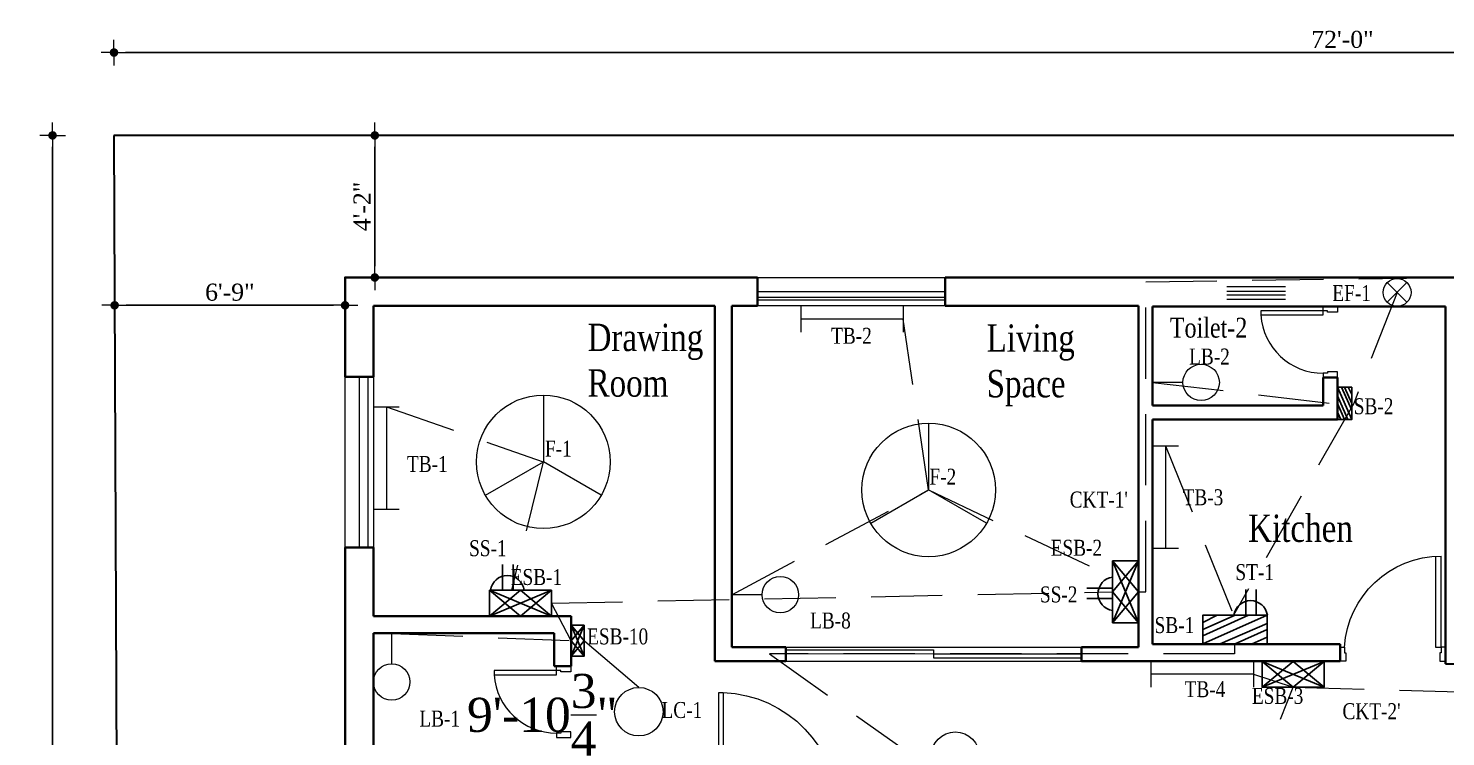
# Model space of a CAD drawing. Header units: inches. Extents: x -13742749 to 88736, y -40897 to 32194776.
# Drawn here: x -13742748.7 to -13742250.3, y 32194527.3 to 32194776.5 of the extents above; entities that cross this region are included whole.
import ezdxf

# ---------------------------------------------------------------- set-up
doc = ezdxf.new("R2010")
doc.units = ezdxf.units.IN
doc.header["$LTSCALE"] = 10
doc.header["$MEASUREMENT"] = 0
doc.linetypes.add('ACAD_ISO04W100', pattern=[30, 24, -3, 0, -3])
doc.linetypes.add('HIDDEN', pattern=[0.375, 0.25, -0.125])
doc.layers.get('0').update_dxf_attribs({"color": 123})
for name, color, linetype, lineweight in [('Column', 7, 'Continuous', 35), ('Conduit (Mine)', 230, 'HIDDEN', 13), ('Conduit Generator (mine)', 134, 'HIDDEN', 13), ('DIM', 4, 'Continuous', 0), ('DIMENSION_MY', 7, 'Continuous', 13), ('DOOR', 41, 'Continuous', 9), ('Fan (mine)', 210, 'Continuous', 13), ('Light (mine)', 80, 'Continuous', 13), ('Text_My', 7, 'Continuous', 13), ('Text_SUBD', 7, 'Continuous', 13), ('Wall', 7, 'Continuous', 35), ('WIN', 4, 'Continuous', 13), ('WIN-1', 8, 'Continuous', 13), ('WIN1', 8, 'Continuous', 9)]:
    doc.layers.add(name, color=color, linetype=linetype, lineweight=lineweight)
doc.layers.add('Site', color=7, linetype='ACAD_ISO04W100', lineweight=30, true_color=0x004961)
doc.layers.add('Switchboard and Socket (mine)', color=41, linetype='Continuous')
doc.layers.get('0').off()
doc.styles.get("Standard").update_dxf_attribs({"font": 'times.ttf', "width": 0.8})
doc.styles.add('STYLE3', font='times.ttf')
doc.dimstyles.new('1_8', dxfattribs={"dimtxt": 6, "dimasz": 4, "dimexe": 0.18, "dimexo": 0.0625, "dimgap": 0.125, "dimtad": 0, "dimdec": 4, "dimrnd": 0.125, "dimzin": 3, "dimdsep": 46, "dimlunit": 4, "dimtxsty": 'STYLE3', "dimblk": 'D', "dimcen": 4, "dimse1": 1, "dimse2": 1, "dimclrt": 7, "dimadec": 0, "dimazin": 0, "dimtfac": 1, "dimtdec": 4, "dimtix": 1, "dimtmove": 0, "dimatfit": 3, "dimldrblk": 'OPEN90', "dimfxl": 1, "dimtvp": 0.75, "dimtolj": 1, "dimtzin": 0, "dimarcsym": 0})
doc.dimstyles.new('Copy 1_8', dxfattribs={"dimtxt": 12, "dimasz": 4, "dimexe": 0.18, "dimexo": 0.0625, "dimgap": 0.125, "dimtad": 0, "dimdec": 4, "dimrnd": 0.125, "dimzin": 3, "dimdsep": 46, "dimlunit": 4, "dimtxsty": 'STYLE3', "dimblk": 'ARCHTICK', "dimcen": 4, "dimse1": 1, "dimse2": 1, "dimclrt": 7, "dimadec": 0, "dimazin": 0, "dimtfac": 1, "dimtdec": 4, "dimtix": 1, "dimtmove": 0, "dimatfit": 3, "dimldrblk": 'OPEN90', "dimfxl": 1, "dimtvp": 0.75, "dimtolj": 1, "dimtzin": 0, "dimarcsym": 0})

# ---------------------------------------------------------------- blocks, each defined once
blk = doc.blocks.new('D')
at = {"layer": 'DIM'}
for q in [(-1.125, 0), (0, 1.125), (1.125, 0), (0, -1.125)]:
    blk.add_line((0, 0), q, dxfattribs=at)
at = {"layer": 'DIM', "color": 6, "const_width": 0.375}
blk.add_lwpolyline([(-0.1875, 0, 1), (0.1875, 0, 1)], format="xyb", close=True, dxfattribs=at)
blk = doc.blocks.new('*D371')
at = {"layer": 'DIM', "color": 0, "linetype": 'ByBlock', "lineweight": -2}
blk.add_line((-13742714.58, 32194767.96), (-13741858.58, 32194767.96), dxfattribs=at)
at = {"layer": 'DIM', "color": 0, "linetype": 'ByBlock', "lineweight": -2, "xscale": 4, "yscale": 4, "zscale": 4, "rotation": 180}
blk.add_blockref('D', (-13742718.58, 32194767.96), dxfattribs=at)
at = {"layer": 'DIM', "color": 0, "linetype": 'ByBlock', "lineweight": -2, "xscale": 4, "yscale": 4, "zscale": 4}
blk.add_blockref('D', (-13741854.58, 32194767.96), dxfattribs=at)
at = {"layer": 'DIM', "color": 7, "linetype": 'ByBlock', "insert": (-13742286.58, 32194772.55), "char_height": 6, "attachment_point": 5, "style": 'STYLE3'}
blk.add_mtext('\\A1;72\'-0"', dxfattribs=at)
blk = doc.blocks.new('_Open90')
at = {"layer": 'DIM', "color": 0, "lineweight": -2}
for p, q in [((0, 0), (-1, 0)), ((-0.5, 0.5), (0, 0)), ((0, 0), (-0.5, -0.5))]:
    blk.add_line(p, q, dxfattribs=at)
blk = doc.blocks.new('*D373')
at = {"layer": 'DIM', "color": 0, "linetype": 'ByBlock', "lineweight": -2}
blk.add_line((-13742740.19, 32194142.81), (-13742740.19, 32194734.81), dxfattribs=at)
at = {"layer": 'DIM', "color": 0, "linetype": 'ByBlock', "lineweight": -2, "xscale": 4, "yscale": 4, "zscale": 4}
for p, rotation in [((-13742740.19, 32194738.81), 90), ((-13742740.19, 32194138.81), 270)]:
    blk.add_blockref('D', p, dxfattribs=dict(at, rotation=rotation))
at = {"layer": 'DIM', "color": 7, "linetype": 'ByBlock', "insert": (-13742744.76, 32194438.81), "char_height": 6, "attachment_point": 5, "rotation": 90, "style": 'STYLE3'}
blk.add_mtext('\\A1;50\'-0"', dxfattribs=at)
blk = doc.blocks.new('D-S')
at = {"layer": 'DOOR', "linetype": 'Continuous'}
for p, q in [((1.5, 5), (1.5, 37)), ((3.5, 36.93), (3.5, 5)), ((3.5, 5), (1.5, 5))]:
    blk.add_line(p, q, dxfattribs=at)
at = {"layer": 'DOOR'}
for points in [[(2, 3), (2, 0), (0, 0), (0, 5), (1.5, 5), (1.5, 3)], [(35, 3), (35, 0), (37, 0), (37, 5), (35.5, 5), (35.5, 3)]]:
    blk.add_lwpolyline(points, close=True, dxfattribs=at)
blk.add_arc((1.46, 2.89), 34.11, 3.5436, 89.9278, dxfattribs=at)
blk = doc.blocks.new('D-25')
for points in [[(5, 25), (0, 25), (0, 23), (3.5, 23), (3.5, 23.5), (5, 23.5)], [(5, 0), (0, 0), (0, 2), (3.5, 2), (3.5, 1.5), (5, 1.5)], [(26.95, 1.5), (26.95, 3), (5, 3), (5, 1.5)]]:
    blk.add_lwpolyline(points, close=True)
blk.add_arc((5, 1.5), 22, 3.9096, 90)
blk = doc.blocks.new('D-45')
for points in [[(-1.5, 46.97), (-3, 46.97), (-3, 5), (-1.5, 5)], [(-45, 5), (-45, 0), (-43, 0), (-43, 3.5), (-43.5, 3.5), (-43.5, 5)], [(0, 5), (0, 0), (-2, 0), (-2, 3.5), (-1.5, 3.5), (-1.5, 5)]]:
    blk.add_lwpolyline(points, close=True)
blk.add_arc((-1.5, 5), 42, 92.0467, 180)
blk = doc.blocks.new('*D383')
at = {"layer": 'DIM', "color": 0, "linetype": 'ByBlock', "lineweight": -2}
blk.add_line((-13742626.86, 32194692.83), (-13742626.86, 32194734.81), dxfattribs=at)
at = {"layer": 'DIM', "color": 0, "linetype": 'ByBlock', "lineweight": -2, "xscale": 4, "yscale": 4, "zscale": 4}
for p, rotation in [((-13742626.86, 32194738.81), 90), ((-13742626.86, 32194688.83), 270)]:
    blk.add_blockref('D', p, dxfattribs=dict(at, rotation=rotation))
at = {"layer": 'DIM', "color": 7, "linetype": 'ByBlock', "insert": (-13742631.36, 32194713.82), "char_height": 6, "attachment_point": 5, "rotation": 90, "style": 'STYLE3'}
blk.add_mtext('\\A1;4\'-2"', dxfattribs=at)
blk = doc.blocks.new('*D384')
at = {"layer": 'DIM', "color": 0, "linetype": 'ByBlock', "lineweight": -2}
blk.add_line((-13742641.33, 32194679.04), (-13742714.35, 32194679.04), dxfattribs=at)
at = {"layer": 'DIM', "color": 0, "linetype": 'ByBlock', "lineweight": -2, "xscale": 4, "yscale": 4, "zscale": 4, "rotation": 180}
blk.add_blockref('D', (-13742718.35, 32194679.04), dxfattribs=at)
at = {"layer": 'DIM', "color": 0, "linetype": 'ByBlock', "lineweight": -2, "xscale": 4, "yscale": 4, "zscale": 4}
blk.add_blockref('D', (-13742637.33, 32194679.04), dxfattribs=at)
at = {"layer": 'DIM', "color": 7, "linetype": 'ByBlock', "insert": (-13742677.84, 32194683.63), "char_height": 6, "attachment_point": 5, "style": 'STYLE3'}
blk.add_mtext('\\A1;6\'-9"', dxfattribs=at)
blk = doc.blocks.new('Tube Light')
at = {"layer": 'Light (mine)', "linetype": 'Continuous'}
for p, q in [((-36, 4.54), (-36, -4.54)), ((0, 0), (-36, 0)), ((0, 4.54), (0, -4.54))]:
    blk.add_line(p, q, dxfattribs=at)
blk = doc.blocks.new('Bulb')
at = {"layer": 'Light (mine)', "linetype": 'Continuous'}
blk.add_line((-9.96, -5.31), (-20.64, -5.31), dxfattribs=at)
blk.add_circle((-3.57, -5.31), 6.4, dxfattribs=at)
blk = doc.blocks.new('Ceiling light')
at = {"layer": 'Light (mine)', "linetype": 'ByBlock'}
blk.add_circle((0, 8.53), 8.53, dxfattribs=at)
blk = doc.blocks.new('Ceiling Fan Small')
at = {"layer": 'Fan (mine)', "linetype": 'ByBlock', "ltscale": 10}
for p in [(7040.4, -35394.14), (7020.04, -35429.39), (7060.75, -35429.39)]:
    blk.add_line(p, (7040.4, -35417.64), dxfattribs=at)
blk.add_circle((7040.4, -35417.64), 23.5, dxfattribs=at)
blk.add_circle((7040.4, -35417.64), 23.5, dxfattribs=at)
blk.add_circle((7040.4, -35417.64), 23.5, dxfattribs=at)
blk = doc.blocks.new('Exhaust_Fan_new')
at = {"layer": 'Fan (mine)', "linetype": 'ByBlock', "ltscale": 10}
for p, q in [((-3.46, 3.46), (3.46, -3.46)), ((3.46, 3.46), (-3.46, -3.46))]:
    blk.add_line(p, q, dxfattribs=at)
blk.add_circle((0, 0), 4.9, dxfattribs=at)
blk = doc.blocks.new('switch board')
at = {"layer": 'Switchboard and Socket (mine)', "linetype": 'Continuous'}
for p, q in [((-16.63, -10.09), (6.09, 0)), ((-16.63, -5.05), (-5.27, 0)), ((-16.63, -7.26), (0, 0)), ((-16.63, -2.38), (-11.29, 0)), ((-10.02, -10.09), (6.09, -2.84)), ((-5.27, -10.09), (6.09, -5.05)), ((0.97, -10.09), (6.09, -7.56))]:
    blk.add_line(p, q, dxfattribs=at)
blk.add_lwpolyline([(-16.63, 0), (6.09, 0), (6.09, -10.09), (-16.63, -10.09)], close=True, dxfattribs=at)
blk = doc.blocks.new('2 Pin')
at = {"layer": 'Switchboard and Socket (mine)', "linetype": 'Continuous', "ltscale": 10}
for p, q in [((-7.33, 0), (-7.33, 18.1)), ((0, 0), (0, 18.2)), ((-15.79, 0), (7.81, 0))]:
    blk.add_line(p, q, dxfattribs=at)
blk.add_arc((-3.99, -1.56), 11.9, 7.53177, 172.46823, dxfattribs=at)
blk = doc.blocks.new('Emergency')
at = {"layer": 'Switchboard and Socket (mine)', "linetype": 'Continuous', "ltscale": 10}
for p, q in [((-10.9, 0), (0, 9.07)), ((0, 0), (-10.9, 9.07)), ((-10.9, 0), (10.9, 9.07)), ((10.9, 0), (-10.9, 9.07)), ((0, 9.07), (10.9, 0)), ((10.9, 9.07), (0, 0))]:
    blk.add_line(p, q, dxfattribs=at)
blk.add_lwpolyline([(-10.9, 9.07), (10.9, 9.07), (10.9, 0), (-10.9, 0)], close=True, dxfattribs=at)
blk = doc.blocks.new('_ArchTick')
at = {"color": 0, "linetype": 'ByBlock', "const_width": 0.15}
blk.add_lwpolyline([(-0.5, -0.5), (0.5, 0.5)], dxfattribs=at)
blk = doc.blocks.new('*D370')
at = {"layer": 'DIMENSION_MY', "color": 0, "linetype": 'ByBlock', "lineweight": -2, "ltscale": 10}
blk.add_line((-13742627.33, 32194513.68), (-13742508.59, 32194513.68), dxfattribs=at)
at = {"layer": 'DIMENSION_MY', "color": 0, "linetype": 'ByBlock', "lineweight": -2, "ltscale": 10, "xscale": 4, "yscale": 4, "zscale": 4, "rotation": 180}
blk.add_blockref('_ArchTick', (-13742627.33, 32194513.68), dxfattribs=at)
at = {"layer": 'DIMENSION_MY', "color": 0, "linetype": 'ByBlock', "lineweight": -2, "ltscale": 10, "xscale": 4, "yscale": 4, "zscale": 4}
blk.add_blockref('_ArchTick', (-13742508.59, 32194513.68), dxfattribs=at)
at = {"layer": 'DIMENSION_MY', "color": 7, "linetype": 'ByBlock', "ltscale": 10, "insert": (-13742567.96, 32194534.98), "char_height": 12, "attachment_point": 5, "style": 'STYLE3'}
blk.add_mtext('\\A1;9\'-10{\\H1.000000x;\\S3/4;}"', dxfattribs=at)

msp = doc.modelspace()

# ---------------------------------------------------------------- linework, layer by layer
at = {"layer": 'Column', "linetype": 'ByBlock'}
for points in [[(-13742617.32836, 32194688.83467), (-13742617.32836, 32194688.83467), (-13742637.32836, 32194688.83467), (-13742637.32836, 32194678.83467)], [(-13742401.32836, 32194688.83467), (-13742421.32836, 32194688.83467)], [(-13742627.32836, 32194678.83467), (-13742617.32836, 32194678.83467)], [(-13742421.32836, 32194678.83467), (-13742401.32836, 32194678.83467)]]:
    msp.add_lwpolyline(points, dxfattribs=at)
at = {"layer": 'Conduit (Mine)', "linetype": 'HIDDEN', "ltscale": 10}
for p, q in [((-13742267.341, 32194683.56395), (-13742282.59533, 32194644.51679)), ((-13742353.32836, 32194651.90811), (-13742282.59533, 32194643.66668)), ((-13742282.59533, 32194644.51679), (-13742324.87209, 32194570.03805)), ((-13742348.78664, 32194629.60381), (-13742324.87209, 32194570.03805)), ((-13742324.4833, 32194556.40927), (-13742488.02897, 32194556.40927)), ((-13742488.02897, 32194556.40927), (-13742340.57929, 32194451.41489)), ((-13742324.4833, 32194559.83468), (-13742324.4833, 32194556.40927))]:
    msp.add_line(p, q, dxfattribs=at)
at = {"layer": 'Conduit Generator (mine)', "linetype": 'HIDDEN', "ltscale": 10}
for p, q in [((-13742355.76741, 32194687.33706), (-13742248.13224, 32194688.83455)), ((-13742355.76741, 32194578.22388), (-13742355.76741, 32194687.33706)), ((-13742432.10935, 32194614.09519), (-13742441.0868, 32194674.15552)), ((-13742622.78713, 32194643.36268), (-13742567.5966, 32194623.96722)), ((-13742567.5966, 32194623.96722), (-13742578.84059, 32194578.80801)), ((-13742501.32836, 32194577.22532), (-13742432.10935, 32194614.09519)), ((-13742432.10935, 32194614.09519), (-13742367.40228, 32194583.45508)), ((-13742564.76677, 32194574.27105), (-13742367.40228, 32194578.22388)), ((-13742358.32836, 32194578.22388), (-13742358.32836, 32194578.22388)), ((-13742358.32836, 32194578.22388), (-13742355.76741, 32194578.22388)), ((-13742557.82406, 32194561.04007), (-13742564.76677, 32194574.27105)), ((-13742620.92998, 32194563.61284), (-13742557.82406, 32194561.04007)), ((-13742533.99995, 32194544.58889), (-13742553.2871, 32194561.04007)), ((-13742317.90027, 32194549.2933), (-13742303.9478, 32194544.64938)), ((-13742322.19839, 32194498.53433), (-13742303.9478, 32194544.64938)), ((-13742303.9478, 32194544.64938), (-13742227.0308, 32194542.52438))]:
    msp.add_line(p, q, dxfattribs=at)
at = {"layer": 'Site', "linetype": 'ByBlock', "ltscale": 3}
for p, q in [((-13742718.58349, 32194738.80979), (-13742716.27099, 32194138.81128)), ((-13741854.58349, 32194738.80683), (-13742718.58349, 32194738.80979))]:
    msp.add_line(p, q, dxfattribs=at)
at = {"layer": 'Wall', "linetype": 'ByBlock'}
for p, q in [((-13742602.32836, 32194688.83467), (-13742617.32836, 32194688.83467)), ((-13742492.32836, 32194688.83467), (-13742530.32836, 32194688.83467)), ((-13742492.32836, 32194688.83467), (-13742492.32836, 32194678.83467)), ((-13742421.32836, 32194688.83467), (-13742426.32836, 32194688.83467)), ((-13742426.32836, 32194688.83467), (-13742426.32836, 32194678.83467)), ((-13742401.32836, 32194688.83467), (-13742370.32836, 32194688.83413)), ((-13742333.32836, 32194688.83467), (-13742333.32836, 32194688.83467)), ((-13742637.32836, 32194678.83522), (-13742637.32836, 32194653.83522)), ((-13742627.32836, 32194653.83522), (-13742627.32836, 32194678.83522)), ((-13742602.32836, 32194678.83467), (-13742617.32836, 32194678.83467)), ((-13742507.32836, 32194678.83467), (-13742530.32836, 32194678.83467)), ((-13742507.32836, 32194553.83468), (-13742507.32836, 32194678.83467)), ((-13742501.32836, 32194558.83468), (-13742501.32836, 32194678.83467)), ((-13742421.32836, 32194678.83467), (-13742426.32836, 32194678.83467)), ((-13742358.32836, 32194678.83467), (-13742401.32836, 32194678.83467)), ((-13742358.32836, 32194558.83468), (-13742358.32836, 32194678.83467)), ((-13742353.32836, 32194643.83468), (-13742353.32836, 32194678.66377)), ((-13742637.32836, 32194653.83522), (-13742627.32836, 32194653.83522)), ((-13742293.32836, 32194643.83468), (-13742353.32836, 32194643.83468)), ((-13742288.32836, 32194638.83468), (-13742353.32836, 32194638.83468)), ((-13742353.32836, 32194563.83468), (-13742353.32836, 32194638.83468)), ((-13742637.32836, 32194593.83522), (-13742627.32836, 32194593.83522)), ((-13742250.32836, 32194553.83468), (-13742250.32836, 32194586.83468)), ((-13742482.32836, 32194553.83468), (-13742482.32836, 32194558.83468)), ((-13742358.32836, 32194558.83468), (-13742378.32836, 32194558.83468)), ((-13742378.32836, 32194553.83468), (-13742378.32836, 32194558.83468)), ((-13742482.32836, 32194553.83468), (-13742507.32836, 32194553.83468)), ((-13742329.32836, 32194553.83468), (-13742378.32836, 32194553.83468))]:
    msp.add_line(p, q, dxfattribs=at)
at = {"layer": 'Wall', "linetype": 'ByBlock', "ltscale": 10}
for p, q in [((-13742602.32836, 32194688.83467), (-13742530.32836, 32194688.83467)), ((-13742370.32836, 32194688.83413), (-13742209.32836, 32194688.83468)), ((-13742602.32836, 32194678.83467), (-13742530.32836, 32194678.83467)), ((-13742492.32836, 32194678.83467), (-13742501.32836, 32194678.83467)), ((-13742353.32836, 32194678.66377), (-13742250.32836, 32194678.66377)), ((-13742250.32836, 32194586.83468), (-13742250.32836, 32194678.66377)), ((-13742293.32836, 32194653.64503), (-13742293.32836, 32194643.83468)), ((-13742288.32836, 32194653.64503), (-13742293.32836, 32194653.64503)), ((-13742288.32836, 32194638.83468), (-13742288.32836, 32194653.64503)), ((-13742637.32836, 32194505.82298), (-13742637.32836, 32194593.83522)), ((-13742627.32836, 32194569.73408), (-13742627.32836, 32194593.83522)), ((-13742627.32836, 32194569.73408), (-13742563.82406, 32194569.73408)), ((-13742563.82406, 32194569.73408), (-13742557.82406, 32194569.73408)), ((-13742557.82406, 32194563.73408), (-13742557.82406, 32194569.73408)), ((-13742627.32836, 32194505.82298), (-13742627.32836, 32194563.73408)), ((-13742627.32836, 32194563.73408), (-13742563.82406, 32194563.73408)), ((-13742563.82406, 32194563.73408), (-13742563.82406, 32194552.04894)), ((-13742557.82406, 32194563.73408), (-13742557.82406, 32194552.04894)), ((-13742353.32836, 32194563.83468), (-13742353.32836, 32194559.83468)), ((-13742482.32836, 32194558.83468), (-13742501.32836, 32194558.83468)), ((-13742329.32836, 32194559.83468), (-13742353.32836, 32194559.83468)), ((-13742329.32836, 32194559.83468), (-13742287.32836, 32194559.83468)), ((-13742287.32836, 32194559.83468), (-13742287.32836, 32194553.83468)), ((-13742557.97786, 32194552.04894), (-13742563.82406, 32194552.04894)), ((-13742329.32836, 32194553.83468), (-13742287.32836, 32194553.83468)), ((-13742250.32836, 32194553.83468), (-13742250.32836, 32194552.86991)), ((-13742250.32836, 32194552.86991), (-13742243.61951, 32194552.83468))]:
    msp.add_line(p, q, dxfattribs=at)
at = {"layer": 'WIN', "linetype": 'ByBlock'}
for p, q in [((-13742426.32836, 32194681.83467), (-13742492.32836, 32194681.83467)), ((-13742426.32836, 32194680.83467), (-13742492.32836, 32194680.83467)), ((-13742629.32836, 32194653.83522), (-13742629.32836, 32194593.83522))]:
    msp.add_line(p, q, dxfattribs=at)
at = {"layer": 'WIN', "linetype": 'ByBlock', "ltscale": 10}
for p, q in [((-13742327.21367, 32194684.06554), (-13742306.54858, 32194684.06554)), ((-13742327.21367, 32194682.77293), (-13742306.54858, 32194682.77293)), ((-13742482.3284, 32194557.78855), (-13742430.3284, 32194557.78855)), ((-13742430.3284, 32194556.46916), (-13742482.3284, 32194556.33464)), ((-13742430.3284, 32194557.78855), (-13742430.3284, 32194556.46916)), ((-13742430.3284, 32194556.46916), (-13742430.3284, 32194555.00895)), ((-13742378.3284, 32194556.33464), (-13742430.3284, 32194556.33464)), ((-13742430.3284, 32194555.00895), (-13742378.3284, 32194555.00895))]:
    msp.add_line(p, q, dxfattribs=at)
at = {"layer": 'WIN-1', "linetype": 'ByBlock'}
for p, q in [((-13742492.32836, 32194688.83467), (-13742426.32836, 32194688.83467)), ((-13742426.32836, 32194683.83467), (-13742492.32836, 32194683.83467)), ((-13742426.32836, 32194678.83467), (-13742492.32836, 32194678.83467)), ((-13742637.32836, 32194593.83522), (-13742637.32836, 32194653.83522)), ((-13742632.32836, 32194653.83522), (-13742632.32836, 32194593.83522)), ((-13742627.32836, 32194653.83522), (-13742627.32836, 32194593.83522))]:
    msp.add_line(p, q, dxfattribs=at)
at = {"layer": 'WIN-1', "linetype": 'ByBlock', "ltscale": 10}
for p, q in [((-13742327.21367, 32194685.6384), (-13742306.54858, 32194685.6384)), ((-13742327.21367, 32194681.25214), (-13742306.54858, 32194681.25214))]:
    msp.add_line(p, q, dxfattribs=at)
at = {"layer": 'WIN1', "linetype": 'ByBlock', "ltscale": 10}
for p, q in [((-13742482.3284, 32194558.83464), (-13742378.3284, 32194558.83464)), ((-13742482.3284, 32194553.83464), (-13742378.3284, 32194553.83464))]:
    msp.add_line(p, q, dxfattribs=at)

# ---------------------------------------------------------------- block references
at = {"layer": 'DOOR', "linetype": 'ByBlock', "rotation": 180}
for p in [(-13742288.32836, 32194678.64503), (-13742557.97786, 32194552.04894)]:
    msp.add_blockref('D-25', p, dxfattribs=at)
at = {"layer": 'DOOR', "linetype": 'ByBlock', "xscale": -1}
for name, p in [('D-S', (-13742250.32836, 32194553.83468)), ('D-45', (-13742507.32836, 32194495.82298))]:
    msp.add_blockref(name, p, dxfattribs=at)
at = {"layer": 'Fan (mine)', "linetype": 'ByBlock'}
for name, p in [('Exhaust_Fan_new', (-13742267.341, 32194683.56395)), ('Tube Light', (-13742441.0868, 32194674.15552)), ('Ceiling Fan Small', (-13749607.9928, 32230041.6096)), ('Ceiling Fan Small', (-13749472.50556, 32230031.73757)), ('Tube Light', (-13742317.90027, 32194549.2933))]:
    msp.add_blockref(name, p, dxfattribs=at)
at = {"layer": 'Fan (mine)', "linetype": 'ByBlock', "rotation": 90}
for p in [(-13742622.78713, 32194643.36268), (-13742348.78664, 32194629.60381)]:
    msp.add_blockref('Tube Light', p, dxfattribs=at)
at = {"layer": 'Switchboard and Socket (mine)', "linetype": 'ByBlock'}
for name, p in [('Bulb', (-13742332.69064, 32194657.22059)), ('Bulb', (-13742480.69057, 32194582.53779)), ('Emergency', (-13742575.66667, 32194569.73408)), ('Emergency', (-13742303.9478, 32194544.64938)), ('Ceiling light', (-13742533.99995, 32194527.53253)), ('Ceiling light', (-13742422.74203, 32194511.87632))]:
    msp.add_blockref(name, p, dxfattribs=at)
at = {"layer": 'Switchboard and Socket (mine)', "linetype": 'ByBlock', "xscale": 0.5, "yscale": 0.5, "zscale": 0.5, "rotation": 90}
for name, p in [('switch board', (-13742288.32848, 32194647.1519)), ('2 Pin', (-13742367.40228, 32194579.54987)), ('Emergency', (-13742553.2871, 32194561.04007))]:
    msp.add_blockref(name, p, dxfattribs=at)
at = {"layer": 'Switchboard and Socket (mine)', "linetype": 'ByBlock', "xscale": 0.5, "yscale": 0.5, "zscale": 0.5}
for p in [(-13742578.23808, 32194578.80801), (-13742316.89203, 32194569.98542)]:
    msp.add_blockref('2 Pin', p, dxfattribs=at)
at = {"layer": 'Switchboard and Socket (mine)', "linetype": 'ByBlock'}
for name, p, rotation in [('Emergency', (-13742358.32836, 32194578.22388), 90), ('switch board', (-13742329.62113, 32194559.89347), 180), ('Bulb', (-13742615.6175, 32194542.97484), 270)]:
    msp.add_blockref(name, p, dxfattribs=dict(at, rotation=rotation))

# ---------------------------------------------------------------- texts
at = {"layer": 'Switchboard and Socket (mine)', "linetype": 'ByBlock', "ltscale": 10, "char_height": 5.614888, "attachment_point": 1}
for s, insert, width in [('EF-1', (-13742290.14105, 32194686.16064), 11.307141), ('TB-2', (-13742466.39368, 32194671.13577), 11.307141), ('LB-2', (-13742340.48862, 32194663.82649), 10.7044674), ('SB-2', (-13742282.59533, 32194646.35038), 11.307141), ('F-1', (-13742567.01949, 32194631.43936), 11.307141), ('TB-1', (-13742615.54457, 32194626.02603), 11.307141), ('F-2', (-13742431.81846, 32194621.57601), 11.307141), ('TB-3', (-13742342.79698, 32194614.32912), 11.307141), ('SS-1', (-13742593.70901, 32194596.40222), 11.307141), ('ESB-2', (-13742389.17592, 32194596.55136), 11.307141), ('ESB-1', (-13742579.06781, 32194586.27442), 11.307141), ('ST-1', (-13742324.22651, 32194587.98697), 11.307141), ('SS-2', (-13742392.95121, 32194580.13586), 11.307141), ('LB-8', (-13742473.80289, 32194570.96183), 43.4744812), ('ESB-10', (-13742552.20065, 32194565.36372), 11.307141), ('SB-1', (-13742352.64078, 32194569.35045), 11.307141), ('TB-4', (-13742342.08626, 32194546.80413), 11.307141), ('ESB-3', (-13742318.42107, 32194544.43543), 11.307141), ('LB-1', (-13742611.20284, 32194536.44126), 10.7044674), ('LC-1', (-13742526.03798, 32194539.48498), 11.307141)]:
    msp.add_mtext(s, dxfattribs=dict(at, insert=insert, width=width))
at = {"layer": 'Text_My', "linetype": 'ByBlock', "ltscale": 10, "attachment_point": 1}
for s, insert, char_height, width in [('Toilet-2', (-13742347.27654, 32194674.67804), 7, 37.91675), ('Drawing \\PRoom', (-13742552.04432, 32194672.57507), 9.625, 2.1183511), ('Living\\PSpace', (-13742411.71213, 32194672.34389), 9.625, 2.1183511), ('Kitchen', (-13742319.71838, 32194605.44224), 9.625, 2.1183511)]:
    msp.add_mtext(s, dxfattribs=dict(at, insert=insert, char_height=char_height, width=width))
at = {"layer": 'Text_SUBD', "linetype": 'ByBlock', "ltscale": 10, "char_height": 5.614888, "width": 4.1666683, "attachment_point": 1}
for s, insert in [("CKT-1'", (-13742382.49243, 32194613.51539)), ("CKT-2'", (-13742286.57421, 32194539.05679))]:
    msp.add_mtext(s, dxfattribs=dict(at, insert=insert))

# ---------------------------------------------------------------- dimensions: what is measured, and where the dimension line sits
at = {"layer": 'DIM', "linetype": 'ByBlock'}
for base, p1, p2, picture, middle in [((-13741854.58349, 32194767.9559), (-13742718.58236, 32194737.40432), (-13741854.58349, 32194738.80683), '*D371', (-13742286.58292, 32194772.54675)), ((-13742718.35089, 32194679.03877), (-13742637.32836, 32194678.83467), (-13742718.35089, 32194677.45932), '*D384', (-13742677.83962, 32194683.62962))]:
    dim = msp.add_linear_dim(base=base, p1=p1, p2=p2, dimstyle='1_8', dxfattribs=at)
    dim.commit()
    dim.dimension.update_dxf_attribs({"geometry": picture, "text_midpoint": middle})
dim = msp.add_linear_dim(base=(-13742740.18587, 32194738.80979), p1=(-13742716.27099, 32194138.81128), p2=(-13742717.60954, 32194738.80979), angle=90, dimstyle='1_8', dxfattribs=at)
dim.commit()
dim.dimension.update_dxf_attribs({"geometry": '*D373', "text_midpoint": (-13742740.18587, 32194438.81054), "dimtype": 160})
dim = msp.add_linear_dim(base=(-13742626.860686, 32194738.809516), p1=(-13742637.328355, 32194688.834673), p2=(-13742637.361094, 32194738.809516), angle=90, dimstyle='1_8', dxfattribs=at)
dim.commit()
dim.dimension.update_dxf_attribs({"geometry": '*D383', "text_midpoint": (-13742631.360686, 32194713.822094)})
at = {"layer": 'DIMENSION_MY', "linetype": 'ByBlock', "ltscale": 10}
dim = msp.add_linear_dim(base=(-13742508.58882, 32194513.68224), p1=(-13742627.32836, 32194495.82298), p2=(-13742508.58882, 32194495.82298), dimstyle='Copy 1_8', dxfattribs=at)
dim.commit()
dim.dimension.update_dxf_attribs({"geometry": '*D370', "text_midpoint": (-13742567.95859, 32194534.98072)})

doc.saveas('drawing.dxf')
